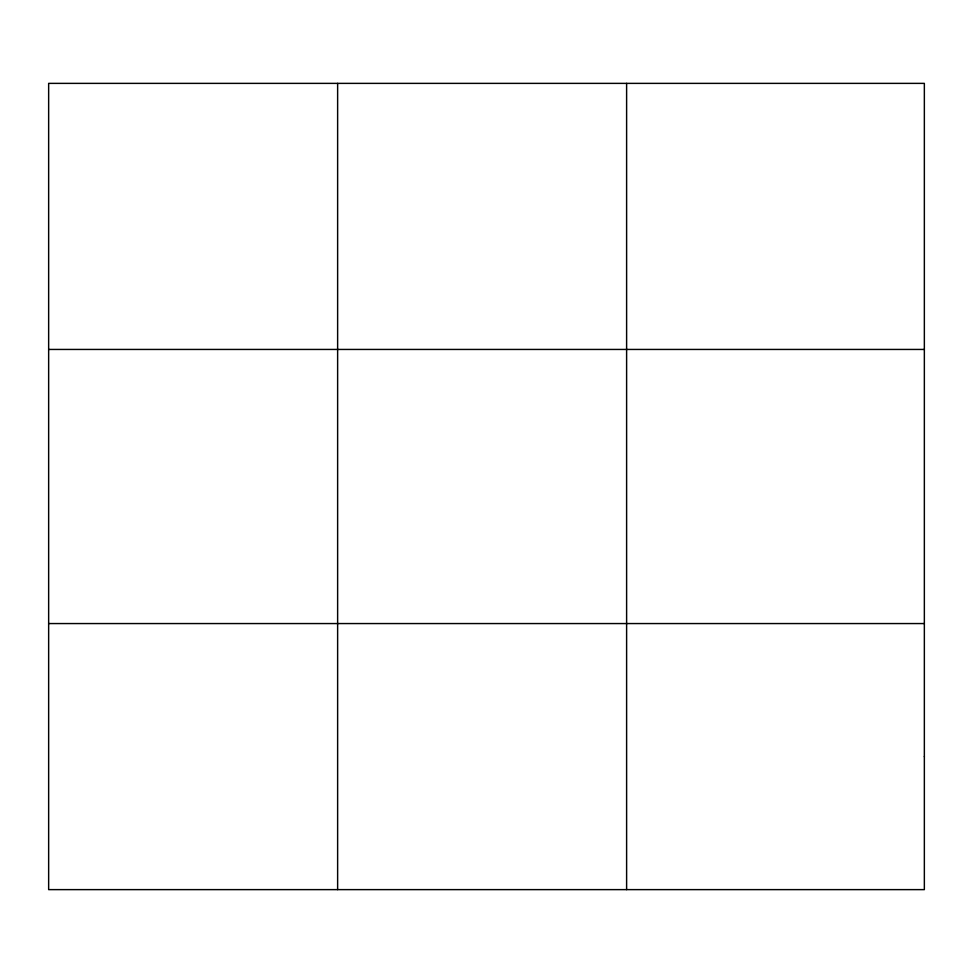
<?xml version="1.0" encoding="UTF-8"?>
<svg xmlns="http://www.w3.org/2000/svg" width="973" height="973" viewBox="0 0 973 973"><rect width="100%" height="100%" fill="white"/><g stroke="black" fill="none" stroke-linecap="round" stroke-linejoin="round"><path stroke-width="1.46" d="M337.631 889.626L337.631 83.374M626.612 889.626L626.612 83.374M48.65 349.441L924.35 349.441M48.65 623.559L924.35 623.559M924.35 756.593L924.35 889.626L48.65 889.626L48.65 83.374L924.35 83.374L924.35 756.593"/></g></svg>
